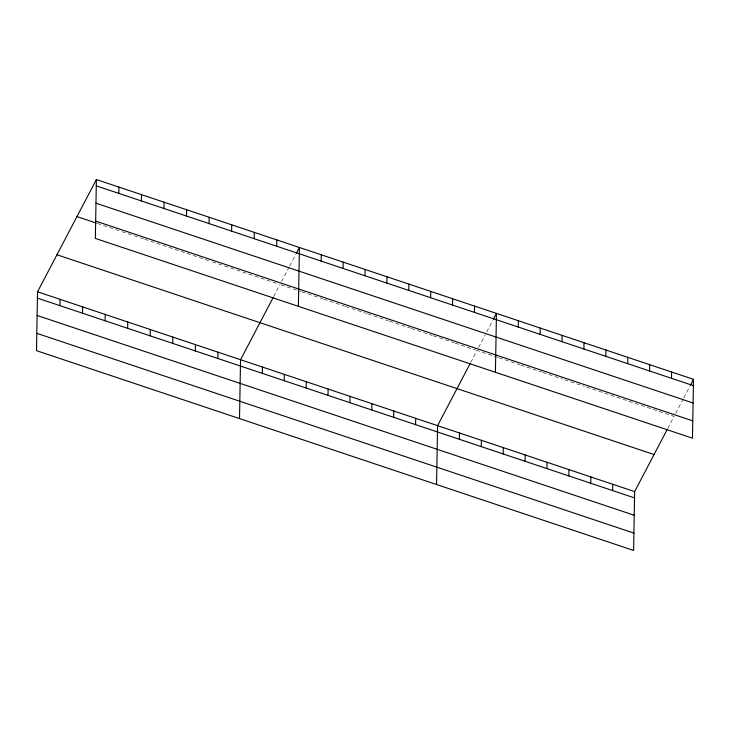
<?xml version="1.0" encoding="UTF-8"?>
<svg xmlns="http://www.w3.org/2000/svg" width="730" height="730" viewBox="0 0 730 730"><rect width="100%" height="100%" fill="white"/><g stroke="black" fill="none" stroke-linecap="round" stroke-linejoin="round"><path stroke-width="0.55" stroke-dasharray="3.65 2.74" d="M273.659 296.572L279.982 284.517M281.515 281.588L289.18 266.97M289.691 265.994L295.823 254.296M470.713 362.5L477.028 350.446L497.878 357.426M478.561 347.526L485.204 334.851M486.737 331.922L492.878 320.224M667.758 428.428L674.073 416.374L586.5 387.073M675.606 413.454L683.28 398.826M683.791 397.85L689.923 386.152M97.373 223.416L121.007 231.328M122.074 231.684L143.564 238.874M144.64 239.23L211.235 261.513M212.311 261.878L278.906 284.162M281.023 284.864L300.833 291.489M301.873 291.845L322.724 298.816M323.773 299.172L344.624 306.144M345.664 306.49L366.515 313.471M367.555 313.818L388.406 320.798M389.455 321.145L410.306 328.117M411.346 328.473L432.196 335.444M433.237 335.791L454.096 342.772M455.137 343.118L475.987 350.099M498.928 357.773L519.778 364.745M520.818 365.1L541.669 372.072M542.709 372.419L562.52 379.052M564.609 379.746L584.411 386.38"/><path stroke-width="1.09" d="M96.387 179.543L95.356 238.409L692.469 438.201L693.5 379.335L96.387 179.543L37.531 291.799L36.5 350.665L633.613 550.457L634.644 491.591L667.229 429.432M59.979 305.66L60.088 299.346M82.536 313.207L82.645 306.892M105.093 320.762L105.202 314.447M118.835 193.404L118.944 187.09M127.65 328.308L127.759 321.994M141.392 200.951L141.501 194.636M150.207 335.855L150.316 329.54M163.949 208.497L164.058 202.192M172.764 343.401L172.873 337.087M186.506 216.053L186.615 209.738M195.321 350.947L195.43 344.633M209.063 223.599L209.172 217.285M217.878 358.494L217.987 352.179M231.62 231.145L231.729 224.831M239.522 418.6L240.544 359.726L273.139 297.575M254.177 238.692L254.286 232.377M262.326 373.368L262.444 367.053M276.734 246.238L276.843 239.924M284.226 380.695L284.335 374.38M298.378 306.335L299.409 247.47L296.334 253.319M306.116 388.022L306.226 381.708M321.191 261.112L321.3 254.797M328.016 395.341L328.126 389.026M343.082 268.439L343.191 262.125M349.907 402.668L350.017 396.353M364.982 275.767L365.091 269.452M371.798 409.995L371.908 403.681M386.873 283.085L386.982 276.77M393.698 417.323L393.808 411.008M408.763 290.412L408.873 284.098M415.589 424.65L415.698 418.336M430.663 297.74L430.773 291.425M436.567 484.528L437.589 425.654L470.184 363.504M452.554 305.067L452.664 298.752M459.38 439.296L459.489 432.981M474.445 312.394L474.555 306.08M481.271 446.623L481.38 440.309M495.424 372.273L496.455 313.398L493.389 319.247M503.162 453.951L503.28 447.636M518.236 327.04L518.346 320.726M525.062 461.278L525.171 454.963M540.127 334.367L540.236 328.053M546.952 468.596L547.062 462.282M562.027 341.695L562.136 335.38M568.852 475.923L568.962 469.609M583.918 349.022L584.027 342.708M590.743 483.251L590.853 476.936M605.809 356.34L605.927 350.026M612.634 490.578L612.744 484.264M627.709 363.668L627.818 357.353M649.6 370.995L649.709 364.681M671.5 378.322L671.609 372.008M690.434 385.185L693.5 379.335M96.278 185.858L693.39 385.641M95.977 203.205L693.089 402.987M95.657 221.071L692.779 420.854M76.96 216.591L96.296 223.061M56.949 254.761L654.062 454.544M37.531 291.799L634.644 491.591M37.422 298.114L634.534 497.906M37.111 315.46L634.224 515.243M36.801 333.327L633.914 533.11"/></g></svg>
